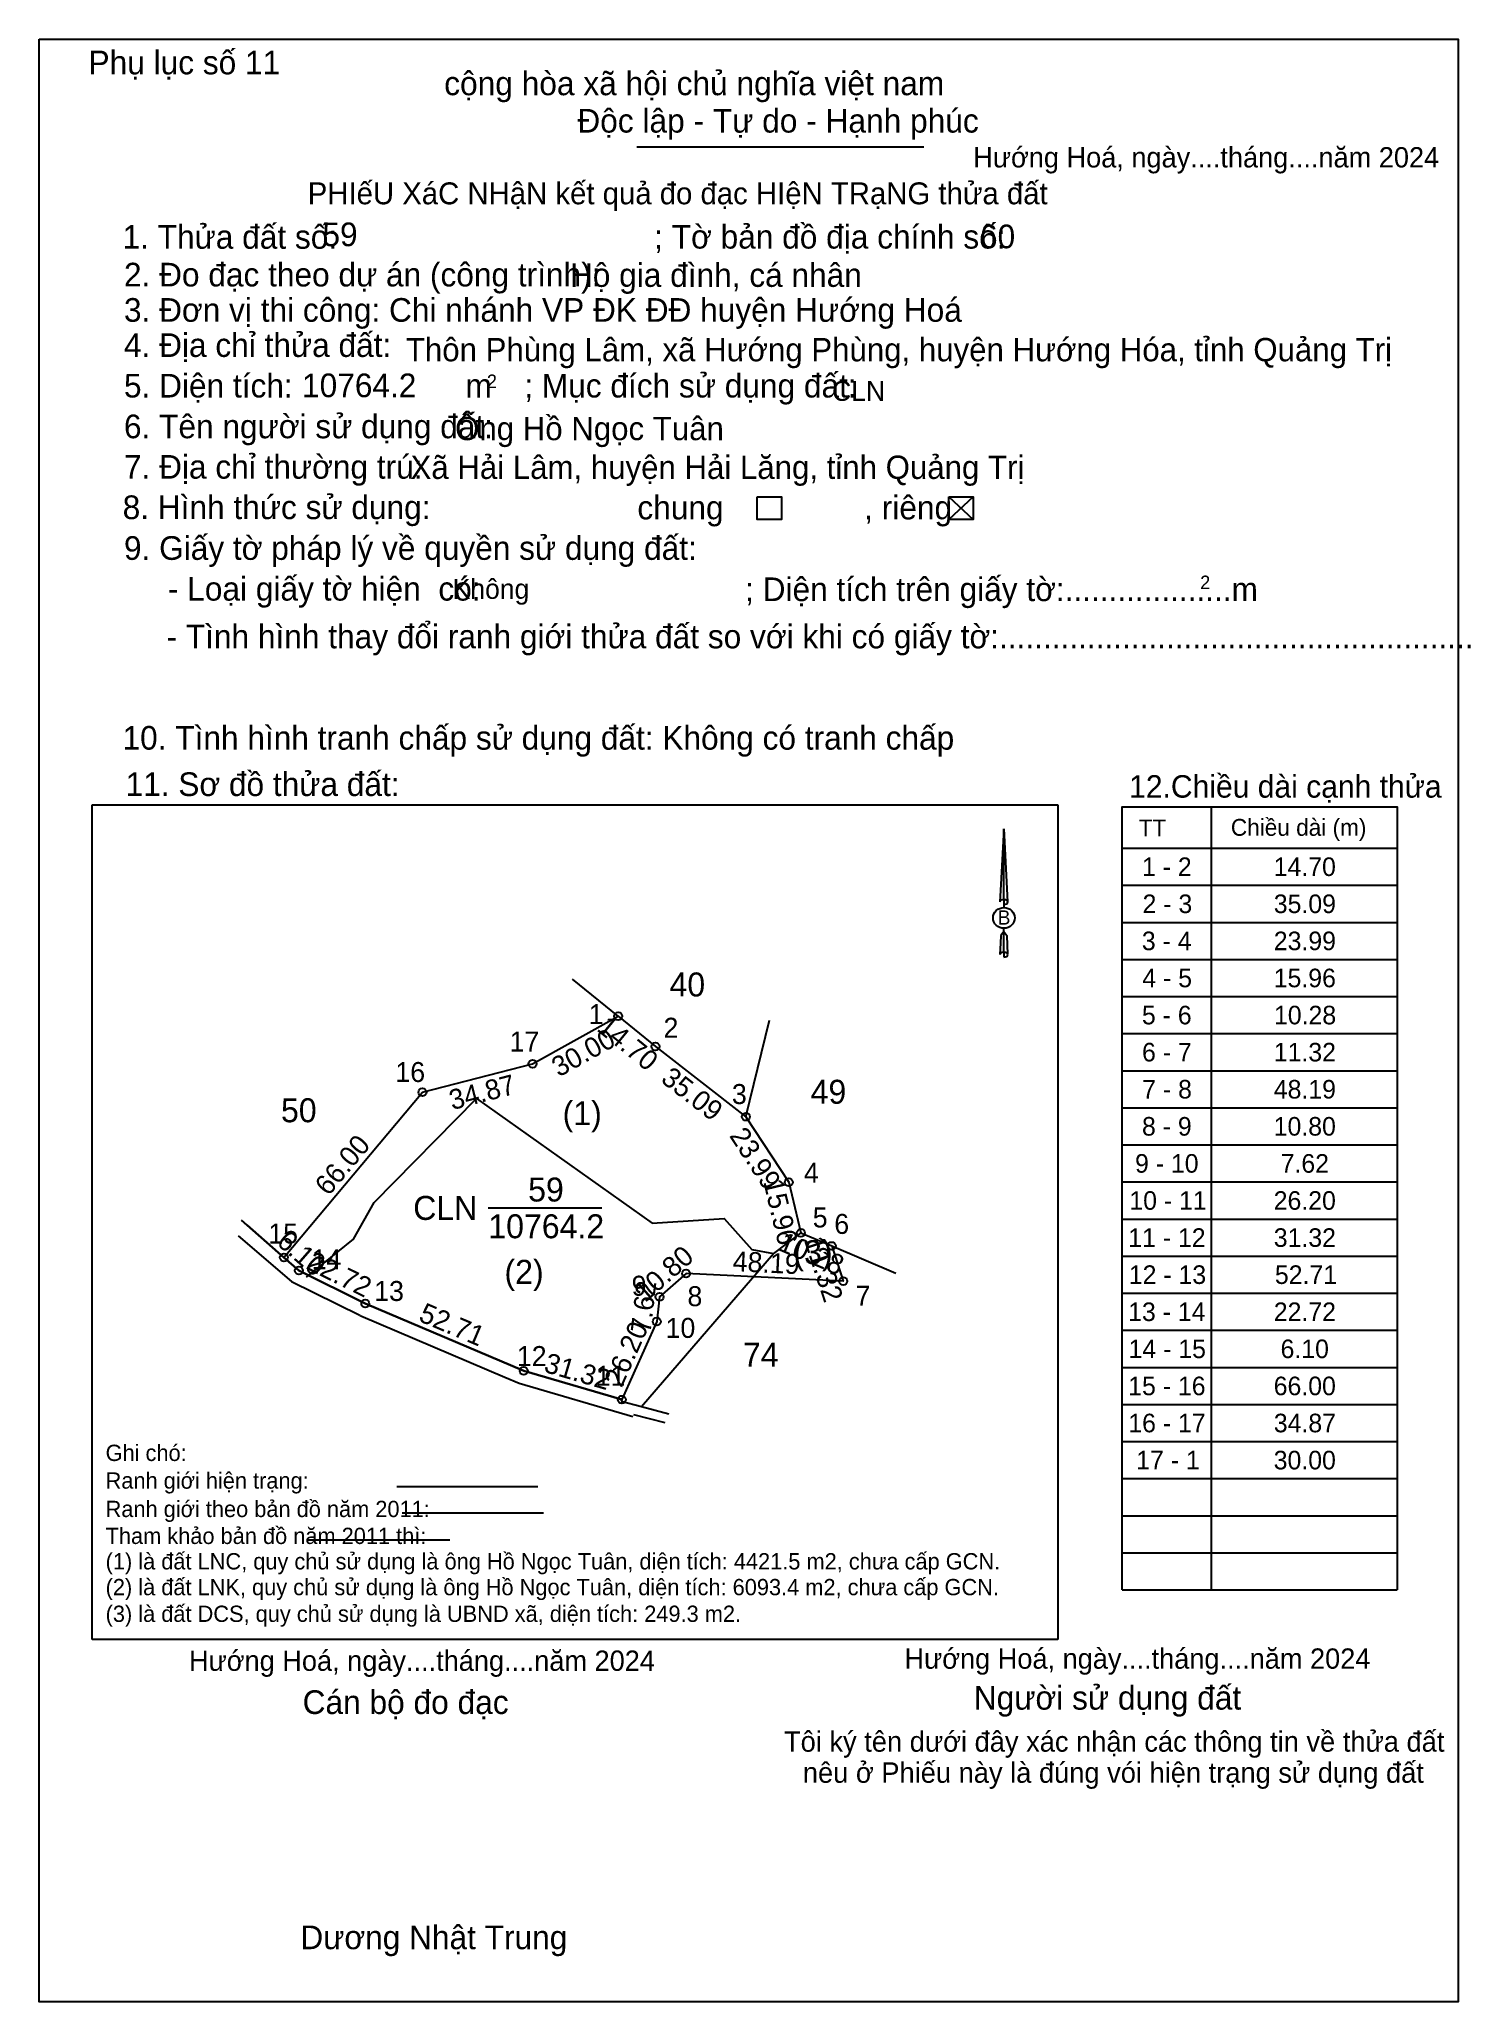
# Model space of a CAD drawing. Extents: x 538161 to 538600, y 1848419 to 1849020.
import ezdxf

# ---------------------------------------------------------------- set-up
doc = ezdxf.new("R2010")
doc.units = 0
for name, color, linetype in [('Level 1', 7, 'Continuous'), ('Level 10', 7, 'Continuous'), ('Level 11', 7, 'Continuous'), ('Level 12', 7, 'Continuous'), ('Level 13', 7, 'Continuous'), ('Level 23', 7, 'Continuous'), ('Level 27', 7, 'Continuous'), ('Level 29', 7, 'Continuous'), ('Level 36', 7, 'Continuous'), ('Level 40', 7, 'Continuous'), ('Level 49', 7, 'Continuous'), ('Level 52', 7, 'Continuous'), ('Level 53', 7, 'Continuous'), ('Level 6', 7, 'Continuous'), ('Level 9', 7, 'Continuous')]:
    doc.layers.add(name, color=color, linetype=linetype)

msp = doc.modelspace()

# ---------------------------------------------------------------- linework, layer by layer
at = {"layer": 'Level 1'}
for p, q in [((538520.12, 1848785.16), (538520.12, 1848545.27)), ((538492.86, 1848772.47), (538577.11, 1848772.47)), ((538492.86, 1848761.11), (538577.11, 1848761.11)), ((538492.86, 1848749.75), (538577.11, 1848749.75)), ((538492.86, 1848738.39), (538577.11, 1848738.39)), ((538492.86, 1848727.03), (538577.11, 1848727.03)), ((538492.86, 1848715.67), (538577.11, 1848715.67)), ((538492.86, 1848704.31), (538577.11, 1848704.31)), ((538492.86, 1848692.95), (538577.11, 1848692.95)), ((538492.86, 1848681.59), (538577.11, 1848681.59)), ((538492.86, 1848670.23), (538577.11, 1848670.23)), ((538492.86, 1848658.87), (538577.11, 1848658.87)), ((538492.86, 1848647.51), (538577.11, 1848647.51)), ((538492.86, 1848636.15), (538577.11, 1848636.15)), ((538492.86, 1848624.79), (538577.11, 1848624.79)), ((538492.86, 1848613.43), (538577.11, 1848613.43)), ((538492.86, 1848602.07), (538577.11, 1848602.07)), ((538492.86, 1848590.71), (538577.11, 1848590.71)), ((538492.86, 1848579.35), (538577.11, 1848579.35)), ((538492.86, 1848567.99), (538577.11, 1848567.99)), ((538492.86, 1848556.63), (538577.11, 1848556.63)), ((538492.86, 1848545.27), (538577.11, 1848545.27))]:
    msp.add_line(p, q, dxfattribs=at)
msp.add_lwpolyline([(538492.86, 1848545.27), (538492.86, 1848785.16), (538577.11, 1848785.16), (538577.11, 1848545.27)], dxfattribs=at)
at = {"layer": 'Level 10'}
for p, q in [((538439.79, 1848880.13), (538447.25, 1848873.17)), ((538447.25, 1848880.13), (538439.79, 1848873.17))]:
    msp.add_line(p, q, dxfattribs=at)
msp.add_lwpolyline([(538338.53, 1848721.01), (538349.92, 1848711.72), (538377.66, 1848690.23), (538390.78, 1848670.15), (538394.48, 1848654.62), (538403.95, 1848650.62), (538407.46, 1848639.85), (538359.32, 1848642.17), (538351.21, 1848635.03), (538350.33, 1848627.47), (538339.65, 1848603.55), (538309.59, 1848612.34), (538261.08, 1848632.98), (538240.75, 1848643.11), (538236.15, 1848647.12), (538278.56, 1848697.7), (538312.31, 1848706.43)], close=True, dxfattribs=at)
at = {"layer": 'Level 11'}
for centre in [(538338.53, 1848721.01), (538338.53, 1848721.01), (538349.92, 1848711.72), (538312.31, 1848706.43), (538278.56, 1848697.7), (538377.66, 1848690.23), (538390.78, 1848670.15), (538394.48, 1848654.62), (538403.95, 1848650.62), (538236.15, 1848647.12), (538240.75, 1848643.11), (538359.32, 1848642.17), (538407.46, 1848639.85), (538261.08, 1848632.98), (538351.21, 1848635.03), (538350.33, 1848627.47), (538309.59, 1848612.34), (538339.65, 1848603.55)]:
    msp.add_circle(centre, 1.22, dxfattribs=at)
at = {"layer": 'Level 13'}
for p, q in [((538270.69, 1848576.92), (538313.93, 1848576.92)), ((538272.38, 1848568.86), (538315.63, 1848568.86)), ((538243.69, 1848560.61), (538286.93, 1848560.61))]:
    msp.add_line(p, q, dxfattribs=at)
msp.add_lwpolyline([(538161.21, 1849020.25), (538595.84, 1849020.25), (538595.84, 1848419.12), (538161.21, 1848419.12)], close=True, dxfattribs=at)
at = {"layer": 'Level 23'}
msp.add_line((538343.22, 1848598.98), (538352.82, 1848596.51), dxfattribs=at)
for points in [[(538224.86, 1848657), (538236.15, 1848647.12), (538240.75, 1848643.11), (538261.08, 1848632.98), (538309.59, 1848612.34), (538339.65, 1848603.55)], [(538222.14, 1848653.75), (538238.51, 1848639.75), (538259.35, 1848629.38)], [(538259.46, 1848629.33), (538259.69, 1848629.23), (538303.86, 1848610.43), (538308.24, 1848608.57), (538343.03, 1848598.39)], [(538339.46, 1848603.13), (538345.63, 1848601.49), (538354.02, 1848599.25)]]:
    msp.add_lwpolyline(points, dxfattribs=at)
at = {"layer": 'Level 27'}
for p, q in [((538338.53, 1848721.01), (538324.57, 1848732.39)), ((538377.66, 1848690.23), (538384.89, 1848719.74)), ((538236.15, 1848647.12), (538223.13, 1848658.51)), ((538403.95, 1848650.62), (538423.55, 1848642.33)), ((538339.65, 1848603.55), (538339.46, 1848603.13))]:
    msp.add_line(p, q, dxfattribs=at)
at = {"layer": 'Level 29'}
for p in [(538394.48, 1848654.62), (538345.63, 1848601.49)]:
    msp.add_line(p, (538386.08, 1848648.31), dxfattribs=at)
msp.add_lwpolyline([(538243.05, 1848641.04), (538257.41, 1848652.69), (538263.79, 1848663.94), (538295.16, 1848695.8), (538348.96, 1848657.65), (538371.03, 1848659.01), (538379.46, 1848649.54), (538386.08, 1848648.31)], dxfattribs=at)
at = {"layer": 'Level 40'}
for p, q in [((538456.68, 1848778.37), (538455.65, 1848759.52)), ((538456.68, 1848778.37), (538457.81, 1848756.03)), ((538456.68, 1848778.37), (538457.81, 1848756.03)), ((538456.68, 1848756.78), (538456.68, 1848778.37)), ((538456.68, 1848778.37), (538457.81, 1848756.03)), ((538455.65, 1848759.52), (538455.41, 1848756.03)), ((538456.68, 1848756.78), (538456.68, 1848755.96)), ((538456.68, 1848755.96), (538456.68, 1848755.31)), ((538456.68, 1848755.31), (538456.68, 1848754.45)), ((538456.68, 1848755.31), (538456.68, 1848754.45)), ((538456.68, 1848755.31), (538456.68, 1848754.45)), ((538457.81, 1848756.03), (538457.81, 1848756.03)), ((538456.68, 1848746.95), (538456.68, 1848747.94)), ((538456.68, 1848746.95), (538456.68, 1848747.94)), ((538456.68, 1848746.95), (538456.68, 1848747.94)), ((538455.65, 1848743.42), (538455.41, 1848739.89)), ((538455.72, 1848745.68), (538455.65, 1848743.42)), ((538456.68, 1848746.95), (538455.72, 1848745.68)), ((538456.68, 1848746.95), (538457.57, 1848745.68)), ((538456.68, 1848746.95), (538457.57, 1848745.68)), ((538456.68, 1848746.95), (538457.57, 1848745.68)), ((538456.68, 1848740.65), (538456.68, 1848746.95)), ((538457.57, 1848745.68), (538457.81, 1848739.89)), ((538457.57, 1848745.68), (538457.81, 1848739.89)), ((538457.57, 1848745.68), (538457.81, 1848739.89)), ((538456.68, 1848740.65), (538456.68, 1848739.76)), ((538456.68, 1848739.76), (538456.68, 1848739.14)), ((538457.81, 1848739.89), (538457.81, 1848739.89))]:
    msp.add_line(p, q, dxfattribs=at)
msp.add_ellipse((538456.68, 1848751.12), major_axis=(3.33, 0), ratio=0.952727, dxfattribs=at)
for centre, start_param, end_param in [((538456.68, 1848756), 1.570796, 3.074452), ((538456.68, 1848756), 0.067141, 1.570796), ((538456.68, 1848756), 4.712389, 6.283185), ((538456.68, 1848739.84), 2.491069, 3.074278), ((538456.68, 1848739.84), 1.570796, 2.491069), ((538456.68, 1848739.84), 0.067141, 1.570796), ((538456.68, 1848739.84), 4.712389, 6.283185)]:
    msp.add_ellipse(centre, major_axis=(1.22, 0), ratio=0.614131, start_param=start_param, end_param=end_param, dxfattribs=at)
at = {"layer": 'Level 53'}
for p, q in [((538161.2, 1849020.26), (538161.2, 1849020.26)), ((538344.25, 1848987.35), (538432.14, 1848987.35)), ((538177.46, 1848785.79), (538473.15, 1848785.79)), ((538177.46, 1848530.07), (538177.46, 1848785.79)), ((538473.15, 1848785.79), (538473.15, 1848530.07)), ((538473.15, 1848530.07), (538177.46, 1848530.07)), ((538595.8, 1848419.15), (538595.8, 1848419.15))]:
    msp.add_line(p, q, dxfattribs=at)
for points in [[(538381.06, 1848880.13), (538388.53, 1848880.13), (538388.53, 1848873.17), (538381.06, 1848873.17)], [(538439.79, 1848880.13), (538447.25, 1848880.13), (538447.25, 1848873.17), (538439.79, 1848873.17)]]:
    msp.add_lwpolyline(points, close=True, dxfattribs=at)
at = {"layer": 'Level 9'}
msp.add_line((538298.73, 1848662.28), (538333.56, 1848662.28), dxfattribs=at)

# ---------------------------------------------------------------- texts
at = {"layer": 'Level 1'}
for s, height, p in [('TT', 5.173, (538497.97, 1848776.08)), ('Chiều dài (m)', 5.1732, (538526.19, 1848776.26))]:
    msp.add_text(s, height=height, dxfattribs=at).set_placement(p)
at = {"layer": 'Level 12'}
for s, p in [('(1)', (538321.5, 1848687.63)), ('(3)', (538392.2, 1848645.04)), ('(2)', (538303.7, 1848639.02))]:
    msp.add_text(s, height=7.342, dxfattribs=at).set_placement(p)
at = {"layer": 'Level 13'}
for s, p in [('59', (538310.95, 1848664.24)), ('CLN', (538275.75, 1848658.61)), ('10764.2', (538298.75, 1848652.98))]:
    msp.add_text(s, height=7.342, dxfattribs=at).set_placement(p)
at = {"layer": 'Level 36'}
for s, p in [('40', (538354.24, 1848727.05)), ('49', (538397.47, 1848694.19)), ('50', (538235.25, 1848688.52)), ('74', (538376.74, 1848613.63))]:
    msp.add_text(s, height=7.342, dxfattribs=at).set_placement(p)
at = {"layer": 'Level 40'}
msp.add_text('B', height=4.35, dxfattribs=at).set_placement((538454.79, 1848749.07))
at = {"layer": 'Level 49'}
for s, rotation, p in [('30.00', 29.09069, (538320.36, 1848702.22)), ('14.70', 320.80116, (538331.67, 1848716.81)), ('35.09', 322.23529, (538351.26, 1848701.09)), ('34.87', 14.4962, (538287.68, 1848692.22)), ('66.00', 50.02239, (538249.8, 1848665.69)), ('23.99', 303.16006, (538372.41, 1848684.39)), ('15.96', 283.40081, (538382.93, 1848670.35)), ('6.10', 318.82854, (538233.58, 1848651.32)), ('10.28', 337.09102, (538387.13, 1848649.49)), ('11.32', 288.04979, (538395.4, 1848652.37)), ('22.72', 333.53612, (538242.63, 1848643.81)), ('10.80', 41.31417, (538346.78, 1848633.1)), ('48.19', 357.2488, (538373.5, 1848642.95)), ('7.62', 83.33014, (538348.41, 1848623.75)), ('52.71', 336.9496, (538277.06, 1848627.78)), ('26.20', 65.94347, (538339.57, 1848606.97)), ('31.32', 343.68561, (538315.45, 1848612.16))]:
    msp.add_text(s, height=6.118, rotation=rotation, dxfattribs=at).set_placement(p)
at = {"layer": 'Level 52'}
for s, p in [('1 - 2', (538498.96, 1848763.95)), ('14.70', (538539.31, 1848763.95)), ('2 - 3', (538499.14, 1848752.59)), ('35.09', (538539.34, 1848752.59)), ('3 - 4', (538498.93, 1848741.23)), ('23.99', (538539.34, 1848741.23)), ('4 - 5', (538499.07, 1848729.87)), ('15.96', (538539.32, 1848729.87)), ('5 - 6', (538498.95, 1848718.51)), ('10.28', (538539.4, 1848718.51)), ('6 - 7', (538498.98, 1848707.15)), ('11.32', (538539.34, 1848707.15)), ('7 - 8', (538499.03, 1848695.79)), ('48.19', (538539.34, 1848695.79)), ('8 - 9', (538498.97, 1848684.43)), ('10.80', (538539.31, 1848684.43)), ('9 - 10', (538496.84, 1848673.07)), ('7.62', (538541.44, 1848673.07)), ('10 - 11', (538495.1, 1848661.71)), ('26.20', (538539.31, 1848661.71)), ('11 - 12', (538494.76, 1848650.35)), ('31.32', (538539.34, 1848650.35)), ('12 - 13', (538494.93, 1848638.99)), ('52.71', (538539.68, 1848638.99)), ('13 - 14', (538494.73, 1848627.63)), ('22.72', (538539.34, 1848627.63)), ('14 - 15', (538494.86, 1848616.27)), ('6.10', (538541.41, 1848616.27)), ('15 - 16', (538494.75, 1848604.91)), ('66.00', (538539.31, 1848604.91)), ('16 - 17', (538494.77, 1848593.55)), ('34.87', (538539.35, 1848593.55)), ('17 - 1', (538497.2, 1848582.19)), ('30.00', (538539.31, 1848582.19))]:
    msp.add_text(s, height=5.69, dxfattribs=at).set_placement(p)
at = {"layer": 'Level 53'}
for s, height, p in [('Phụ lục số 11', 7.2462, (538176.3, 1849009.51)), ('cộng hòa xã hội chủ nghĩa việt nam', 7.2541, (538285.24, 1849003.12)), ('Độc lập - Tự do - Hạnh phúc', 7.2541, (538326.01, 1848991.67)), ('Hướng Hoá, ngày....tháng....năm 2024', 6.216, (538447.28, 1848980.99)), ('PHIếU XáC NHậN kết quả đo đạc HIệN TRạNG thửa đất', 6.716, (538243.44, 1848969.7)), ('1. Thửa đất số:', 7.2462, (538186.71, 1848956.09)), ('; Tờ bản đồ địa chính số:', 7.2462, (538349.55, 1848956.14)), ('2. Đo đạc theo dự án (công trình):', 7.2438, (538187.15, 1848944.54)), ('Hộ gia đình, cá nhân', 7.2438, (538323.76, 1848944.41)), ('3. Đơn vị thi công: Chi nhánh VP ĐK ĐĐ huyện Hướng Hoá', 7.2438, (538187.15, 1848933.72)), ('4. Địa chỉ thửa đất:', 7.2438, (538187.15, 1848922.95)), ('5. Diện tích:', 7.2438, (538187.15, 1848910.52)), ('m', 7.25, (538291.75, 1848910.52)), ('2', 4.14, (538298.31, 1848913.41)), ('; Mục đích sử dụng đất:', 7.2462, (538309.76, 1848910.52)), ('6. Tên người sử dụng đất:', 7.2438, (538187.15, 1848898.04)), ('7. Địa chỉ thường trú:', 7.2438, (538187.15, 1848885.66)), ('8. Hình thức sử dụng:', 7.2438, (538186.76, 1848873.27)), ('chung                , riêng', 7.2462, (538344.41, 1848873.18)), ('9. Giấy tờ pháp lý về quyền sử dụng đất:', 7.2438, (538187.15, 1848860.79)), ('     - Loại giấy tờ hiện  có:', 7.2462, (538187.15, 1848848.31)), ('     ; Diện tích trên giấy tờ:...................m', 7.2438, (538363.94, 1848848.16)), ('2', 4.14, (538516.79, 1848851.82)), ('     - Tình hình thay đổi ranh giới thửa đất so với khi có giấy tờ:......................................................', 7.24617, (538186.71, 1848833.69)), ('10. Tình hình tranh chấp sử dụng đất: Không có tranh chấp', 7.2438, (538186.71, 1848802.65)), ('11. Sơ đồ thửa đất:', 7.2438, (538187.64, 1848788.45)), ('12.Chiều dài cạnh thửa', 6.8816, (538495.03, 1848787.95)), ('Ghi chó:', 4.987, (538181.53, 1848584.76)), ('Ranh giới hiện trạng:', 4.9874, (538181.53, 1848576.28)), ('Ranh giới theo bản đồ năm 2011:', 4.9874, (538181.53, 1848567.58)), ('Tham khảo bản đồ năm 2011 thì:', 4.9874, (538181.53, 1848559.33)), ('(1) là đất LNC, quy chủ sử dụng là ông Hồ Ngọc Tuân, diện tích: 4421.5 m2, chưa cấp GCN.', 4.9874, (538181.53, 1848551.54)), ('(2) là đất LNK, quy chủ sử dụng là ông Hồ Ngọc Tuân, diện tích: 6093.4 m2, chưa cấp GCN.', 4.9874, (538181.53, 1848543.64)), ('(3) là đất DCS, quy chủ sử dụng là UBND xã, diện tích: 249.3 m2.', 4.9874, (538181.53, 1848535.47)), ('Hướng Hoá, ngày....tháng....năm 2024', 6.216, (538207.07, 1848520.48)), ('Hướng Hoá, ngày....tháng....năm 2024', 6.216, (538426.21, 1848521.13)), ('Cán bộ đo đạc', 7.2544, (538241.87, 1848507.26)), ('Người sử dụng đất', 7.2541, (538447.45, 1848508.6)), ('Tôi ký tên dưới đây xác nhận các thông tin về thửa đất ', 6.243, (538389.31, 1848495.71)), ('nêu ở Phiếu này là đúng vói hiện trạng sử dụng đất', 6.243, (538395.09, 1848486.19)), ('Dương Nhật Trung', 7.2438, (538241.19, 1848435.22))]:
    msp.add_text(s, height=height, dxfattribs=at).set_placement(p)
at = {"layer": 'Level 6'}
for s, height, p in [('59', 7.244, (538247.94, 1848956.87)), ('60', 7.244, (538449.35, 1848956.23)), ('Thôn Phùng Lâm, xã Hướng Phùng, huyện Hướng Hóa, tỉnh Quảng Trị', 7.1453, (538273.49, 1848921.61)), ('10764.2', 7.244, (538241.7, 1848910.62)), ('CLN', 6.073, (538404.04, 1848909.49)), ('Ông Hồ Ngọc Tuân', 7.1453, (538288.58, 1848897.45)), ('Xã Hải Lâm, huyện Hải Lăng, tỉnh Quảng Trị', 7.1453, (538274.92, 1848885.58)), ('Không', 6.073, (538287.82, 1848848.85))]:
    msp.add_text(s, height=height, dxfattribs=at).set_placement(p)
at = {"layer": 'Level 9'}
for s, height, p in [('1', 6.12, (538329.51, 1848718.6)), ('2', 6.12, (538352.42, 1848714.41)), ('17', 6.118, (538305.27, 1848710.18)), ('16', 6.118, (538270.29, 1848700.85)), ('3', 6.12, (538373.36, 1848694.1)), ('4', 6.12, (538395.42, 1848669.99)), ('15', 6.118, (538231.36, 1848651.38)), ('5', 6.12, (538398.12, 1848656.3)), ('6', 6.12, (538404.72, 1848654.32)), ('14', 6.118, (538244.63, 1848643.48)), ('13', 6.118, (538263.8, 1848633.78)), ('9', 6.12, (538342.64, 1848635.39)), ('8', 6.12, (538359.75, 1848632.18)), ('7', 6.12, (538411.24, 1848632.34)), ('10', 6.118, (538353.05, 1848622.46)), ('12', 6.118, (538307.5, 1848613.84)), ('11', 6.118, (538331.65, 1848607.8))]:
    msp.add_text(s, height=height, dxfattribs=at).set_placement(p)

doc.saveas('drawing.dxf')
